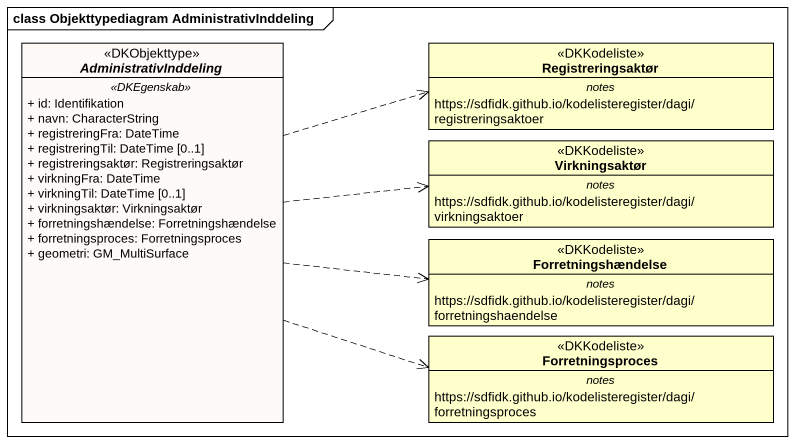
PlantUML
@startuml
mainframe class Objekttypediagram AdministrativInddeling
hide circle
hide empty members
skinparam classAttributeIconSize 0
abstract class AdministrativInddeling <<DKObjekttype>> #FDFAF7 {
  .. <<DKEgenskab>> ..
  + id: Identifikation
  + navn: CharacterString
  + registreringFra: DateTime
  + registreringTil: DateTime [0..1]
  + registreringsaktør: Registreringsaktør
  + virkningFra: DateTime
  + virkningTil: DateTime [0..1]
  + virkningsaktør: Virkningsaktør
  + forretningshændelse: Forretningshændelse
  + forretningsproces: Forretningsproces
  + geometri: GM_MultiSurface
}
enum Registreringsaktør <<DKKodeliste>> {
  -- notes --
  https://sdfidk.github.io/kodelisteregister/dagi/registreringsaktoer
}
enum Virkningsaktør <<DKKodeliste>> {
  -- notes --
  https://sdfidk.github.io/kodelisteregister/dagi/virkningsaktoer
}
enum Forretningshændelse <<DKKodeliste>> {
  -- notes --
  https://sdfidk.github.io/kodelisteregister/dagi/forretningshaendelse
}
enum Forretningsproces <<DKKodeliste>> {
  -- notes --
  https://sdfidk.github.io/kodelisteregister/dagi/forretningsproces
}
AdministrativInddeling .right.> Registreringsaktør
AdministrativInddeling .right.> Virkningsaktør
AdministrativInddeling .right.> Forretningshændelse
AdministrativInddeling .right.> Forretningsproces
@enduml
